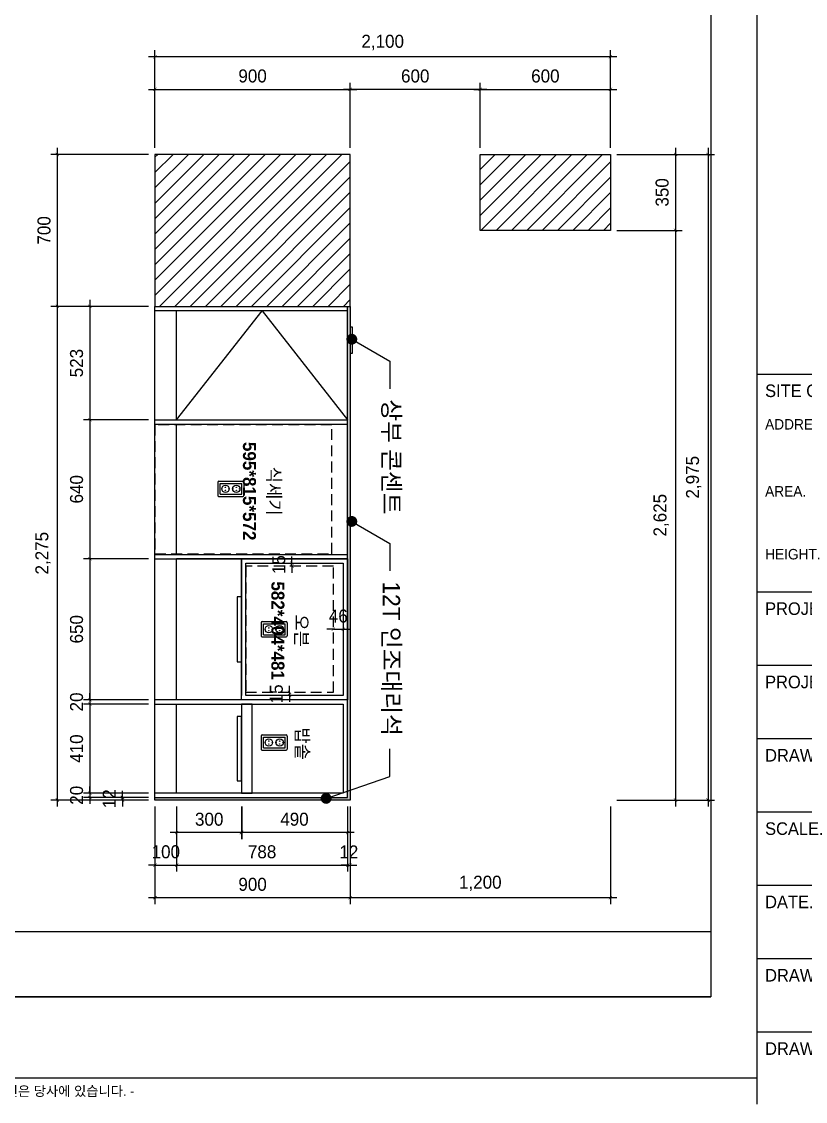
# Model space of a CAD drawing. Header units: inches. Extents: x 4138 to 127072, y -26315 to 43858.
# Drawn here: x 115317 to 118931, y 33076 to 38052 of the extents above; entities that cross this region are included whole.
import ezdxf
from ezdxf.enums import TextEntityAlignment as Align

# ---------------------------------------------------------------- set-up
doc = ezdxf.new("R2010")
doc.units = ezdxf.units.IN
doc.header["$LTSCALE"] = 50
doc.header["$MEASUREMENT"] = 0
doc.linetypes.add('DASHEDX2', pattern=[1.5, 1, -0.5])
for name, color, linetype in [('0-ELC TEXT', 7, 'Continuous'), ('0-SHEET', 7, 'Continuous'), ('03-WAL NEW', 3, 'Continuous'), ('06-FUR', 6, 'Continuous'), ('06-LIGHT', 4, 'Continuous'), ('07-DIM WAL', 5, 'Continuous'), ('F-SYM', 7, 'Continuous'), ('FORM(YOURNAME)-11', 1, 'Continuous'), ('FU', 4, 'Continuous')]:
    doc.layers.add(name, color=color, linetype=linetype)
doc.styles.add('HY 울릉도 L', font='')
doc.styles.add('YOURNAME', font='HY울릉도M.TTF')
doc.styles.add('넥슨고딕', font='')
doc.styles.add('코레일둥고', font='Korail_Round_Gothic_Medium.ttf')
doc.styles.get('HY 울릉도 L').set_extended_font_data('HY울릉도L')
doc.styles.get('넥슨고딕').set_extended_font_data('NEXON Lv1 Gothic Bold', bold=True)
doc.dimstyles.new('30', dxfattribs={"dimscale": 30, "dimtxt": 2, "dimasz": 1, "dimexe": 1, "dimexo": 1, "dimgap": 1, "dimtad": 1, "dimdec": 0, "dimrnd": 0.05, "dimdsep": 46, "dimlunit": 6, "dimtxsty": 'HY 울릉도 L', "dimblk": 'ARCHTICK', "dimcen": 2.5, "dimdle": 1, "dimclrd": 133, "dimclre": 133, "dimclrt": 30, "dimadec": 0, "dimazin": 0, "dimtfac": 1, "dimtdec": 0, "dimtix": 1, "dimtmove": 2, "dimatfit": 3, "dimldrblk": 'ARCHTICK', "dimfxl": 1, "dimlwd": -1, "dimlwe": -1, "dimarcsym": 0})

# ---------------------------------------------------------------- blocks, each defined once
blk = doc.blocks.new('FORM-PLAN')
at = {"layer": 'Defpoints', "color": 158}
for p, q in [((1346, 54915), (1346, -2085)), ((1346, -1285), (-71444, -1285))]:
    blk.add_line(p, q, dxfattribs=at)
blk.add_lwpolyline([(-69444, 53115), (-64, 53115), (-64, 1215), (-69444, 1215)], close=True, dxfattribs=at)
at = {"layer": 'FORM(YOURNAME)-11', "color": 14}
for p, q in [((1346, 20344), (10556, 20344)), ((1346, 13651), (10556, 13651)), ((1346, 11398), (10556, 11398)), ((1346, 9146), (10556, 9146)), ((1346, 6893), (10556, 6893)), ((1346, 4641), (10556, 4641)), ((1346, 2388), (10556, 2388)), ((1346, 136), (10556, 136))]:
    blk.add_line(p, q, dxfattribs=at)
at = {"layer": 'FORM(YOURNAME)-11', "color": 14, "style": 'YOURNAME'}
for s, height, p in [('SITE CONDITIONS.', 386.14, (1603, 19829)), ('PROJECT TYPE.', 386.14, (1603, 13136)), ('PROJECT TITLE.', 386.14, (1603, 10883)), ('DRAWING TITLE.', 386.14, (1603, 8631)), ('SCALE.', 386.1, (1603, 6378)), ('DATE.', 386.1, (1603, 4126)), ('DRAWN BY.', 386.1, (1603, 1873)), ('DRAWING No.', 386.14, (1603, -379))]:
    blk.add_text(s, height=height, dxfattribs=at).set_placement(p, align=Align.MIDDLE_LEFT)
at = {"layer": 'FORM(YOURNAME)-11', "color": 251, "style": 'YOURNAME'}
for s, p in [('ADDRESS.', (1603, 18799)), ('AREA.', (1603, 16740)), ('HEIGHT.', (1603, 14809))]:
    blk.add_text(s, height=321.8, dxfattribs=at).set_placement(p, align=Align.MIDDLE_LEFT)
at = {"layer": 'FORM(YOURNAME)-11', "color": 1, "style": 'YOURNAME'}
blk.add_text("- 본 도서는 어떠한 경우에도 무단으로 도용할 수 없으며 도용시 '지적재산권' 보호에 관한 법률에 의거, 법적 분쟁이 발생합니다.  또한 본 도서에 관한 모든 저작권은 당사에 있습니다. -", height=300, dxfattribs=at).set_placement((-32990, -1685), align=Align.MIDDLE_CENTER)
at = {"layer": 'FORM(YOURNAME)-11', "color": 3, "style": 'YOURNAME'}
for tag, height, p in [('1', 450, (9905, 18188)), ('2', 450, (9905, 17544)), ('3', 450, (9905, 16257)), ('4', 450, (9905, 14326)), ('5', 515, (9905, 12009)), ('6', 515, (9905, 9757)), ('7', 515, (9905, 7504)), ('8', 515, (9905, 5252)), ('9', 515, (9905, 2999)), ('10', 515, (5655, 811)), ('11', 515, (9905, 747)), ('12', 515, (5655, -1441)), ('13', 515, (9905, -1441))]:
    blk.add_attdef(tag, text='', height=height, dxfattribs=at).set_placement(p, align=Align.MIDDLE_RIGHT)
blk = doc.blocks.new('_ARCHTICK')
at = {"color": 0, "linetype": 'ByBlock', "const_width": 0.075}
blk.add_lwpolyline([(-0.25, -0.25), (0.25, 0.25)], dxfattribs=at)
blk = doc.blocks.new('*D366')
at = {"layer": '07-DIM WAL', "color": 133, "transparency": 16777216}
for p, q in [((115932.3, 37470.1), (115932.3, 37920.1)), ((118032.3, 37470.1), (118032.3, 37920.1)), ((118062.3, 37890.1), (115902.3, 37890.1))]:
    blk.add_line(p, q, dxfattribs=at)
at = {"layer": 'Defpoints', "color": 0, "transparency": 16777216}
for p in [(115932.3, 37890.1), (115932.3, 37440.1), (118032.3, 37440.1)]:
    blk.add_point(p, dxfattribs=at)
at = {"layer": '07-DIM WAL', "color": 133, "transparency": 16777216, "xscale": 30, "yscale": 30, "zscale": 30, "rotation": 180}
blk.add_blockref('_ARCHTICK', (115932.3, 37890.1), dxfattribs=at)
at = {"layer": '07-DIM WAL', "color": 133, "transparency": 16777216, "xscale": 30, "yscale": 30, "zscale": 30}
blk.add_blockref('_ARCHTICK', (118032.3, 37890.1), dxfattribs=at)
at = {"layer": '07-DIM WAL', "color": 30, "transparency": 16777216, "insert": (116982.3, 37956), "char_height": 60, "attachment_point": 5, "style": 'HY 울릉도 L'}
blk.add_mtext('2,100', dxfattribs=at)
blk = doc.blocks.new('*D367')
at = {"layer": '07-DIM WAL', "color": 133, "transparency": 16777216}
for p, q in [((115932.3, 37470.1), (115932.3, 37770.1)), ((116832.3, 37470.1), (116832.3, 37770.1)), ((115902.3, 37740.1), (116862.3, 37740.1))]:
    blk.add_line(p, q, dxfattribs=at)
at = {"layer": 'Defpoints', "color": 0, "transparency": 16777216}
for p in [(116832.3, 37740.1), (115932.3, 37440.1), (116832.3, 37440.1)]:
    blk.add_point(p, dxfattribs=at)
at = {"layer": '07-DIM WAL', "color": 133, "transparency": 16777216, "xscale": 30, "yscale": 30, "zscale": 30, "rotation": 180}
blk.add_blockref('_ARCHTICK', (115932.3, 37740.1), dxfattribs=at)
at = {"layer": '07-DIM WAL', "color": 133, "transparency": 16777216, "xscale": 30, "yscale": 30, "zscale": 30}
blk.add_blockref('_ARCHTICK', (116832.3, 37740.1), dxfattribs=at)
at = {"layer": '07-DIM WAL', "color": 30, "transparency": 16777216, "insert": (116382.3, 37801.4), "char_height": 60, "attachment_point": 5, "style": 'HY 울릉도 L'}
blk.add_mtext('900', dxfattribs=at)
blk = doc.blocks.new('*D368')
at = {"layer": '07-DIM WAL', "color": 133, "transparency": 16777216}
for p, q in [((117432.3, 37470.1), (117432.3, 37770.1)), ((118032.3, 37470.1), (118032.3, 37770.1)), ((117402.3, 37740.1), (118062.3, 37740.1))]:
    blk.add_line(p, q, dxfattribs=at)
at = {"layer": 'Defpoints', "color": 0, "transparency": 16777216}
for p in [(118032.3, 37740.1), (117432.3, 37440.1), (118032.3, 37440.1)]:
    blk.add_point(p, dxfattribs=at)
at = {"layer": '07-DIM WAL', "color": 133, "transparency": 16777216, "xscale": 30, "yscale": 30, "zscale": 30, "rotation": 180}
blk.add_blockref('_ARCHTICK', (117432.3, 37740.1), dxfattribs=at)
at = {"layer": '07-DIM WAL', "color": 133, "transparency": 16777216, "xscale": 30, "yscale": 30, "zscale": 30}
blk.add_blockref('_ARCHTICK', (118032.3, 37740.1), dxfattribs=at)
at = {"layer": '07-DIM WAL', "color": 30, "transparency": 16777216, "insert": (117732.3, 37801.3), "char_height": 60, "attachment_point": 5, "style": 'HY 울릉도 L'}
blk.add_mtext('600', dxfattribs=at)
blk = doc.blocks.new('*D369')
at = {"layer": '07-DIM WAL', "color": 133, "transparency": 16777216}
for p, q in [((116832.3, 37470.1), (116832.3, 37770.1)), ((117432.3, 37470.1), (117432.3, 37770.1)), ((117462.3, 37740.1), (116802.3, 37740.1))]:
    blk.add_line(p, q, dxfattribs=at)
at = {"layer": 'Defpoints', "color": 0, "transparency": 16777216}
for p in [(116832.3, 37740.1), (116832.3, 37440.1), (117432.3, 37440.1)]:
    blk.add_point(p, dxfattribs=at)
at = {"layer": '07-DIM WAL', "color": 133, "transparency": 16777216, "xscale": 30, "yscale": 30, "zscale": 30, "rotation": 180}
blk.add_blockref('_ARCHTICK', (116832.3, 37740.1), dxfattribs=at)
at = {"layer": '07-DIM WAL', "color": 133, "transparency": 16777216, "xscale": 30, "yscale": 30, "zscale": 30}
blk.add_blockref('_ARCHTICK', (117432.3, 37740.1), dxfattribs=at)
at = {"layer": '07-DIM WAL', "color": 30, "transparency": 16777216, "insert": (117132.3, 37801.3), "char_height": 60, "attachment_point": 5, "style": 'HY 울릉도 L'}
blk.add_mtext('600', dxfattribs=at)
blk = doc.blocks.new('*D370')
at = {"layer": '07-DIM WAL', "color": 133, "transparency": 16777216}
for p, q in [((118332.3, 37470.1), (118332.3, 37060.1)), ((118062.3, 37440.1), (118362.3, 37440.1)), ((118062.3, 37090.1), (118362.3, 37090.1))]:
    blk.add_line(p, q, dxfattribs=at)
at = {"layer": 'Defpoints', "color": 0, "transparency": 16777216}
for p in [(118032.3, 37440.1), (118032.3, 37090.1), (118332.3, 37090.1)]:
    blk.add_point(p, dxfattribs=at)
at = {"layer": '07-DIM WAL', "color": 133, "transparency": 16777216, "xscale": 30, "yscale": 30, "zscale": 30}
for p, rotation in [((118332.3, 37440.1), 90), ((118332.3, 37090.1), 270)]:
    blk.add_blockref('_ARCHTICK', p, dxfattribs=dict(at, rotation=rotation))
at = {"layer": '07-DIM WAL', "color": 30, "transparency": 16777216, "insert": (118270.9, 37265.1), "char_height": 60, "attachment_point": 5, "rotation": 90, "style": 'HY 울릉도 L'}
blk.add_mtext('350', dxfattribs=at)
blk = doc.blocks.new('*D371')
at = {"layer": '07-DIM WAL', "color": 133, "transparency": 16777216}
for p, q in [((118482.3, 37470.1), (118482.3, 34435.1)), ((118062.3, 37440.1), (118512.3, 37440.1)), ((118062.3, 34465.1), (118512.3, 34465.1))]:
    blk.add_line(p, q, dxfattribs=at)
at = {"layer": 'Defpoints', "color": 0, "transparency": 16777216}
for p in [(118032.3, 37440.1), (118032.3, 34465.1), (118482.3, 34465.1)]:
    blk.add_point(p, dxfattribs=at)
at = {"layer": '07-DIM WAL', "color": 133, "transparency": 16777216, "xscale": 30, "yscale": 30, "zscale": 30}
for p, rotation in [((118482.3, 37440.1), 90), ((118482.3, 34465.1), 270)]:
    blk.add_blockref('_ARCHTICK', p, dxfattribs=dict(at, rotation=rotation))
at = {"layer": '07-DIM WAL', "color": 30, "transparency": 16777216, "insert": (118416.3, 35952.6), "char_height": 60, "attachment_point": 5, "rotation": 90, "style": 'HY 울릉도 L'}
blk.add_mtext('2,975', dxfattribs=at)
blk = doc.blocks.new('*D372')
at = {"layer": '07-DIM WAL', "color": 133, "transparency": 16777216}
for p, q in [((118332.3, 37120.1), (118332.3, 34435.1)), ((118062.3, 37090.1), (118362.3, 37090.1)), ((118062.3, 34465.1), (118362.3, 34465.1))]:
    blk.add_line(p, q, dxfattribs=at)
at = {"layer": 'Defpoints', "color": 0, "transparency": 16777216}
for p in [(118032.3, 37090.1), (118032.3, 34465.1), (118332.3, 34465.1)]:
    blk.add_point(p, dxfattribs=at)
at = {"layer": '07-DIM WAL', "color": 133, "transparency": 16777216, "xscale": 30, "yscale": 30, "zscale": 30}
for p, rotation in [((118332.3, 37090.1), 90), ((118332.3, 34465.1), 270)]:
    blk.add_blockref('_ARCHTICK', p, dxfattribs=dict(at, rotation=rotation))
at = {"layer": '07-DIM WAL', "color": 30, "transparency": 16777216, "insert": (118266.3, 35777.6), "char_height": 60, "attachment_point": 5, "rotation": 90, "style": 'HY 울릉도 L'}
blk.add_mtext('2,625', dxfattribs=at)
blk = doc.blocks.new('*D373')
at = {"layer": '07-DIM WAL', "color": 133, "transparency": 16777216}
for p, q in [((116832.3, 34435.1), (116832.3, 33985.1)), ((118032.3, 34435.1), (118032.3, 33985.1)), ((118062.3, 34015.1), (116802.3, 34015.1))]:
    blk.add_line(p, q, dxfattribs=at)
at = {"layer": 'Defpoints', "color": 0, "transparency": 16777216}
for p in [(116832.3, 34465.1), (118032.3, 34465.1), (116832.3, 34015.1)]:
    blk.add_point(p, dxfattribs=at)
at = {"layer": '07-DIM WAL', "color": 133, "transparency": 16777216, "xscale": 30, "yscale": 30, "zscale": 30, "rotation": 180}
blk.add_blockref('_ARCHTICK', (116832.3, 34015.1), dxfattribs=at)
at = {"layer": '07-DIM WAL', "color": 133, "transparency": 16777216, "xscale": 30, "yscale": 30, "zscale": 30}
blk.add_blockref('_ARCHTICK', (118032.3, 34015.1), dxfattribs=at)
at = {"layer": '07-DIM WAL', "color": 30, "transparency": 16777216, "insert": (117432.3, 34081), "char_height": 60, "attachment_point": 5, "style": 'HY 울릉도 L'}
blk.add_mtext('1,200', dxfattribs=at)
blk = doc.blocks.new('*D374')
at = {"layer": '07-DIM WAL', "color": 133, "transparency": 16777216}
for p, q in [((115932.3, 34435.1), (115932.3, 33985.1)), ((116832.3, 34435.1), (116832.3, 33985.1)), ((116862.3, 34015.1), (115902.3, 34015.1))]:
    blk.add_line(p, q, dxfattribs=at)
at = {"layer": 'Defpoints', "color": 0, "transparency": 16777216}
for p in [(115932.3, 34465.1), (116832.3, 34465.1), (115932.3, 34015.1)]:
    blk.add_point(p, dxfattribs=at)
at = {"layer": '07-DIM WAL', "color": 133, "transparency": 16777216, "xscale": 30, "yscale": 30, "zscale": 30, "rotation": 180}
blk.add_blockref('_ARCHTICK', (115932.3, 34015.1), dxfattribs=at)
at = {"layer": '07-DIM WAL', "color": 133, "transparency": 16777216, "xscale": 30, "yscale": 30, "zscale": 30}
blk.add_blockref('_ARCHTICK', (116832.3, 34015.1), dxfattribs=at)
at = {"layer": '07-DIM WAL', "color": 30, "transparency": 16777216, "insert": (116382.3, 34076.4), "char_height": 60, "attachment_point": 5, "style": 'HY 울릉도 L'}
blk.add_mtext('900', dxfattribs=at)
blk = doc.blocks.new('*D375')
at = {"layer": '07-DIM WAL', "color": 133, "transparency": 16777216}
for p, q in [((115932.3, 34435.1), (115932.3, 34135.1)), ((116032.3, 34435.1), (116032.3, 34135.1)), ((115932.3, 34165.1), (115902.3, 34165.1)), ((115932.3, 34165.1), (116032.3, 34165.1)), ((116032.3, 34165.1), (116062.3, 34165.1))]:
    blk.add_line(p, q, dxfattribs=at)
at = {"layer": 'Defpoints', "color": 0, "transparency": 16777216}
for p in [(115932.3, 34465.1), (116032.3, 34465.1), (116032.3, 34165.1)]:
    blk.add_point(p, dxfattribs=at)
at = {"layer": '07-DIM WAL', "color": 133, "transparency": 16777216, "xscale": 30, "yscale": 30, "zscale": 30}
blk.add_blockref('_ARCHTICK', (115932.3, 34165.1), dxfattribs=at)
at = {"layer": '07-DIM WAL', "color": 133, "transparency": 16777216, "xscale": 30, "yscale": 30, "zscale": 30, "rotation": 180}
blk.add_blockref('_ARCHTICK', (116032.3, 34165.1), dxfattribs=at)
at = {"layer": '07-DIM WAL', "color": 30, "transparency": 16777216, "insert": (115982.3, 34226.3), "char_height": 60, "attachment_point": 5, "style": 'HY 울릉도 L'}
blk.add_mtext('100', dxfattribs=at)
blk = doc.blocks.new('*D376')
at = {"layer": '07-DIM WAL', "color": 133, "transparency": 16777216}
for p, q in [((116032.3, 34435.1), (116032.3, 34135.1)), ((116820.3, 34435.1), (116820.3, 34135.1)), ((116002.3, 34165.1), (116850.3, 34165.1))]:
    blk.add_line(p, q, dxfattribs=at)
at = {"layer": 'Defpoints', "color": 0, "transparency": 16777216}
for p in [(116032.3, 34465.1), (116820.3, 34465.1), (116820.3, 34165.1)]:
    blk.add_point(p, dxfattribs=at)
at = {"layer": '07-DIM WAL', "color": 133, "transparency": 16777216, "xscale": 30, "yscale": 30, "zscale": 30, "rotation": 180}
blk.add_blockref('_ARCHTICK', (116032.3, 34165.1), dxfattribs=at)
at = {"layer": '07-DIM WAL', "color": 133, "transparency": 16777216, "xscale": 30, "yscale": 30, "zscale": 30}
blk.add_blockref('_ARCHTICK', (116820.3, 34165.1), dxfattribs=at)
at = {"layer": '07-DIM WAL', "color": 30, "transparency": 16777216, "insert": (116426.3, 34226.4), "char_height": 60, "attachment_point": 5, "style": 'HY 울릉도 L'}
blk.add_mtext('788', dxfattribs=at)
blk = doc.blocks.new('*D377')
at = {"layer": '07-DIM WAL', "color": 133, "transparency": 16777216}
for p, q in [((116820.3, 34435.1), (116820.3, 34135.1)), ((116832.3, 34435.1), (116832.3, 34135.1)), ((116820.3, 34165.1), (116790.3, 34165.1)), ((116820.3, 34165.1), (116832.3, 34165.1)), ((116832.3, 34165.1), (116862.3, 34165.1))]:
    blk.add_line(p, q, dxfattribs=at)
at = {"layer": 'Defpoints', "color": 0, "transparency": 16777216}
for p in [(116820.3, 34465.1), (116832.3, 34465.1), (116832.3, 34165.1)]:
    blk.add_point(p, dxfattribs=at)
at = {"layer": '07-DIM WAL', "color": 133, "transparency": 16777216, "xscale": 30, "yscale": 30, "zscale": 30}
blk.add_blockref('_ARCHTICK', (116820.3, 34165.1), dxfattribs=at)
at = {"layer": '07-DIM WAL', "color": 133, "transparency": 16777216, "xscale": 30, "yscale": 30, "zscale": 30, "rotation": 180}
blk.add_blockref('_ARCHTICK', (116832.3, 34165.1), dxfattribs=at)
at = {"layer": '07-DIM WAL', "color": 30, "transparency": 16777216, "insert": (116826.3, 34225.8), "char_height": 60, "attachment_point": 5, "style": 'HY 울릉도 L'}
blk.add_mtext('12', dxfattribs=at)
blk = doc.blocks.new('*D378')
at = {"layer": '07-DIM WAL', "color": 133, "transparency": 16777216}
for p, q in [((116330.8, 34435.1), (116330.8, 34285.1)), ((116820.3, 34435.1), (116820.3, 34285.1)), ((116850.3, 34315.1), (116300.8, 34315.1))]:
    blk.add_line(p, q, dxfattribs=at)
at = {"layer": 'Defpoints', "color": 0, "transparency": 16777216}
for p in [(116330.8, 34465.1), (116820.3, 34465.1), (116330.8, 34315.1)]:
    blk.add_point(p, dxfattribs=at)
at = {"layer": '07-DIM WAL', "color": 133, "transparency": 16777216, "xscale": 30, "yscale": 30, "zscale": 30, "rotation": 180}
blk.add_blockref('_ARCHTICK', (116330.8, 34315.1), dxfattribs=at)
at = {"layer": '07-DIM WAL', "color": 133, "transparency": 16777216, "xscale": 30, "yscale": 30, "zscale": 30}
blk.add_blockref('_ARCHTICK', (116820.3, 34315.1), dxfattribs=at)
at = {"layer": '07-DIM WAL', "color": 30, "transparency": 16777216, "insert": (116575.5, 34376.4), "char_height": 60, "attachment_point": 5, "style": 'HY 울릉도 L'}
blk.add_mtext('490', dxfattribs=at)
blk = doc.blocks.new('*D379')
at = {"layer": '07-DIM WAL', "color": 133, "transparency": 16777216}
for p, q in [((116032.3, 34435.1), (116032.3, 34285.1)), ((116332.3, 34435.1), (116332.3, 34285.1)), ((116362.3, 34315.1), (116002.3, 34315.1))]:
    blk.add_line(p, q, dxfattribs=at)
at = {"layer": 'Defpoints', "color": 0, "transparency": 16777216}
for p in [(116032.3, 34465.1), (116332.3, 34465.1), (116032.3, 34315.1)]:
    blk.add_point(p, dxfattribs=at)
at = {"layer": '07-DIM WAL', "color": 133, "transparency": 16777216, "xscale": 30, "yscale": 30, "zscale": 30, "rotation": 180}
blk.add_blockref('_ARCHTICK', (116032.3, 34315.1), dxfattribs=at)
at = {"layer": '07-DIM WAL', "color": 133, "transparency": 16777216, "xscale": 30, "yscale": 30, "zscale": 30}
blk.add_blockref('_ARCHTICK', (116332.3, 34315.1), dxfattribs=at)
at = {"layer": '07-DIM WAL', "color": 30, "transparency": 16777216, "insert": (116182.3, 34376.4), "char_height": 60, "attachment_point": 5, "style": 'HY 울릉도 L'}
blk.add_mtext('300', dxfattribs=at)
blk = doc.blocks.new('*D380')
at = {"layer": '07-DIM WAL', "color": 133, "transparency": 16777216}
for p, q in [((115902.3, 36740.1), (115452.3, 36740.1)), ((115482.3, 34435.1), (115482.3, 36770.1)), ((115902.3, 34465.1), (115452.3, 34465.1))]:
    blk.add_line(p, q, dxfattribs=at)
at = {"layer": 'Defpoints', "color": 0, "transparency": 16777216}
for p in [(115482.3, 36740.1), (115932.3, 36740.1), (115932.3, 34465.1)]:
    blk.add_point(p, dxfattribs=at)
at = {"layer": '07-DIM WAL', "color": 133, "transparency": 16777216, "xscale": 30, "yscale": 30, "zscale": 30}
for p, rotation in [((115482.3, 36740.1), 90), ((115482.3, 34465.1), 270)]:
    blk.add_blockref('_ARCHTICK', p, dxfattribs=dict(at, rotation=rotation))
at = {"layer": '07-DIM WAL', "color": 30, "transparency": 16777216, "insert": (115416.3, 35602.6), "char_height": 60, "attachment_point": 5, "rotation": 90, "style": 'HY 울릉도 L'}
blk.add_mtext('2,275', dxfattribs=at)
blk = doc.blocks.new('*D381')
at = {"layer": '07-DIM WAL', "color": 133, "transparency": 16777216}
for p, q in [((115482.3, 36710.1), (115482.3, 37470.1)), ((115902.3, 37440.1), (115452.3, 37440.1)), ((115902.3, 36740.1), (115452.3, 36740.1))]:
    blk.add_line(p, q, dxfattribs=at)
at = {"layer": 'Defpoints', "color": 0, "transparency": 16777216}
for p in [(115482.3, 37440.1), (115932.3, 37440.1), (115932.3, 36740.1)]:
    blk.add_point(p, dxfattribs=at)
at = {"layer": '07-DIM WAL', "color": 133, "transparency": 16777216, "xscale": 30, "yscale": 30, "zscale": 30}
for p, rotation in [((115482.3, 37440.1), 90), ((115482.3, 36740.1), 270)]:
    blk.add_blockref('_ARCHTICK', p, dxfattribs=dict(at, rotation=rotation))
at = {"layer": '07-DIM WAL', "color": 30, "transparency": 16777216, "insert": (115421, 37090.1), "char_height": 60, "attachment_point": 5, "rotation": 90, "style": 'HY 울릉도 L'}
blk.add_mtext('700', dxfattribs=at)
blk = doc.blocks.new('*D382')
at = {"layer": '07-DIM WAL', "color": 133, "transparency": 16777216}
for p, q in [((115782.3, 34477.1), (115782.3, 34507.1)), ((115902.3, 34477.1), (115752.3, 34477.1)), ((115902.3, 34465.1), (115752.3, 34465.1)), ((115782.3, 34465.1), (115782.3, 34477.1)), ((115782.3, 34465.1), (115782.3, 34435.1))]:
    blk.add_line(p, q, dxfattribs=at)
at = {"layer": 'Defpoints', "color": 0, "transparency": 16777216}
for p in [(115782.3, 34477.1), (115932.3, 34477.1), (115932.3, 34465.1)]:
    blk.add_point(p, dxfattribs=at)
at = {"layer": '07-DIM WAL', "color": 133, "transparency": 16777216, "xscale": 30, "yscale": 30, "zscale": 30}
for p, rotation in [((115782.3, 34477.1), 270), ((115782.3, 34465.1), 90)]:
    blk.add_blockref('_ARCHTICK', p, dxfattribs=dict(at, rotation=rotation))
at = {"layer": '07-DIM WAL', "color": 30, "transparency": 16777216, "insert": (115721.6, 34471.1), "char_height": 60, "attachment_point": 5, "rotation": 90, "style": 'HY 울릉도 L'}
blk.add_mtext('12', dxfattribs=at)
blk = doc.blocks.new('A$C0A3709C6')
at = {"layer": 'FU'}
for p, q in [((0, 5), (0, 115)), ((5, 120), (65, 120)), ((10, 10), (10, 110)), ((60, 110), (10, 110)), ((34.1, 100), (34.1, 102)), ((36.1, 100), (34.1, 100)), ((36.1, 100), (36.1, 102)), ((60, 10), (60, 110)), ((60, 10), (60, 110)), ((70, 5), (70, 115)), ((34.1, 70), (34.1, 68)), ((36.1, 70), (34.1, 70)), ((34.1, 50), (34.1, 52)), ((36.1, 50), (34.1, 50)), ((36.1, 70), (36.1, 68)), ((36.1, 50), (36.1, 52)), ((60, 10), (10, 10)), ((34.1, 20), (34.1, 18)), ((36.1, 20), (34.1, 20)), ((36.1, 20), (36.1, 18)), ((5, 0), (65, 0))]:
    blk.add_line(p, q, dxfattribs=at)
for centre, radius in [((35, 85), 17), ((35, 35), 17), ((28.5, 85), 1.03), ((41.5, 85), 1.03), ((28.5, 35), 1.03), ((41.5, 35), 1.03)]:
    blk.add_circle(centre, radius, dxfattribs=at)
for centre, start, end in [((5, 115), 90, 180), ((65, 115), 0, 90), ((5, 5), 180, 270), ((65, 5), 270, 0)]:
    blk.add_arc(centre, 5, start, end, dxfattribs=at)
blk = doc.blocks.new('*D512')
at = {"layer": '07-DIM WAL', "color": 133, "transparency": 16777216}
for p, q in [((116552.8, 34961.6), (116552.8, 34991.6)), ((116552.8, 34961.6), (116552.8, 34947.1)), ((116552.8, 34947.1), (116552.8, 34917.1)), ((116582.8, 34961.6), (116582.8, 34961.6)), ((116582.8, 34947.1), (116582.8, 34947.1))]:
    blk.add_line(p, q, dxfattribs=at)
at = {"layer": 'Defpoints', "color": 0, "transparency": 16777216}
for p in [(116552.8, 34961.6), (116552.8, 34947.1), (116552.8, 34947.1)]:
    blk.add_point(p, dxfattribs=at)
at = {"layer": '07-DIM WAL', "color": 133, "transparency": 16777216, "xscale": 30, "yscale": 30, "zscale": 30}
for p, rotation in [((116552.8, 34961.6), 270), ((116552.8, 34947.1), 90)]:
    blk.add_blockref('_ARCHTICK', p, dxfattribs=dict(at, rotation=rotation))
at = {"layer": '07-DIM WAL', "color": 30, "transparency": 16777216, "insert": (116492.1, 34954.3), "char_height": 60, "attachment_point": 5, "rotation": 90, "style": 'HY 울릉도 L'}
blk.add_mtext('15', dxfattribs=at)
blk = doc.blocks.new('*D513')
at = {"layer": '07-DIM WAL', "color": 133, "transparency": 16777216}
for p, q in [((116754.8, 35252.1), (116724.8, 35252.1)), ((116754.8, 35252.1), (116800.3, 35252.1)), ((116800.3, 35252.1), (116830.3, 35252.1))]:
    blk.add_line(p, q, dxfattribs=at)
at = {"layer": 'Defpoints', "color": 0, "transparency": 16777216}
for p in [(116754.8, 35252.1), (116800.3, 35252.1), (116800.3, 35252.1)]:
    blk.add_point(p, dxfattribs=at)
at = {"layer": '07-DIM WAL', "color": 133, "transparency": 16777216, "xscale": 30, "yscale": 30, "zscale": 30}
blk.add_blockref('_ARCHTICK', (116754.8, 35252.1), dxfattribs=at)
at = {"layer": '07-DIM WAL', "color": 133, "transparency": 16777216, "xscale": 30, "yscale": 30, "zscale": 30, "rotation": 180}
blk.add_blockref('_ARCHTICK', (116800.3, 35252.1), dxfattribs=at)
at = {"layer": '07-DIM WAL', "color": 30, "transparency": 16777216, "insert": (116777.5, 35312.7), "char_height": 60, "attachment_point": 5, "style": 'HY 울릉도 L'}
blk.add_mtext('46', dxfattribs=at)
blk = doc.blocks.new('*D514')
at = {"layer": '07-DIM WAL', "color": 133, "transparency": 16777216}
for p, q in [((116564, 35557.1), (116564, 35587.1)), ((116564, 35542.6), (116564, 35557.1)), ((116564, 35542.6), (116564, 35512.6)), ((116594, 35557.1), (116594, 35557.1)), ((116594, 35542.6), (116594, 35542.6))]:
    blk.add_line(p, q, dxfattribs=at)
at = {"layer": 'Defpoints', "color": 0, "transparency": 16777216}
for p in [(116564, 35557.1), (116564, 35557.1), (116564, 35542.6)]:
    blk.add_point(p, dxfattribs=at)
at = {"layer": '07-DIM WAL', "color": 133, "transparency": 16777216, "xscale": 30, "yscale": 30, "zscale": 30}
for p, rotation in [((116564, 35557.1), 270), ((116564, 35542.6), 90)]:
    blk.add_blockref('_ARCHTICK', p, dxfattribs=dict(at, rotation=rotation))
at = {"layer": '07-DIM WAL', "color": 30, "transparency": 16777216, "insert": (116503.4, 35549.8), "char_height": 60, "attachment_point": 5, "rotation": 90, "style": 'HY 울릉도 L'}
blk.add_mtext('15', dxfattribs=at)
blk = doc.blocks.new('*D557')
at = {"layer": '07-DIM WAL', "color": 133, "transparency": 16777216}
for p, q in [((115902.3, 36740.1), (115602.3, 36740.1)), ((115632.3, 36770.1), (115632.3, 36187.1)), ((115902.3, 36217.1), (115602.3, 36217.1))]:
    blk.add_line(p, q, dxfattribs=at)
at = {"layer": 'Defpoints', "color": 0, "transparency": 16777216}
for p in [(115932.3, 36740.1), (115632.3, 36217.1), (115932.3, 36217.1)]:
    blk.add_point(p, dxfattribs=at)
at = {"layer": '07-DIM WAL', "color": 133, "transparency": 16777216, "xscale": 30, "yscale": 30, "zscale": 30}
for p, rotation in [((115632.3, 36740.1), 90), ((115632.3, 36217.1), 270)]:
    blk.add_blockref('_ARCHTICK', p, dxfattribs=dict(at, rotation=rotation))
at = {"layer": '07-DIM WAL', "color": 30, "transparency": 16777216, "insert": (115570.9, 36478.6), "char_height": 60, "attachment_point": 5, "rotation": 90, "style": 'HY 울릉도 L'}
blk.add_mtext('523', dxfattribs=at)
blk = doc.blocks.new('*D558')
at = {"layer": '07-DIM WAL', "color": 133, "transparency": 16777216}
for p, q in [((115632.3, 36247.1), (115632.3, 35547.1)), ((115902.3, 36217.1), (115602.3, 36217.1)), ((115902.3, 35577.1), (115602.3, 35577.1))]:
    blk.add_line(p, q, dxfattribs=at)
at = {"layer": 'Defpoints', "color": 0, "transparency": 16777216}
for p in [(115932.3, 36217.1), (115632.3, 35577.1), (115932.3, 35577.1)]:
    blk.add_point(p, dxfattribs=at)
at = {"layer": '07-DIM WAL', "color": 133, "transparency": 16777216, "xscale": 30, "yscale": 30, "zscale": 30}
for p, rotation in [((115632.3, 36217.1), 90), ((115632.3, 35577.1), 270)]:
    blk.add_blockref('_ARCHTICK', p, dxfattribs=dict(at, rotation=rotation))
at = {"layer": '07-DIM WAL', "color": 30, "transparency": 16777216, "insert": (115571, 35897.1), "char_height": 60, "attachment_point": 5, "rotation": 90, "style": 'HY 울릉도 L'}
blk.add_mtext('640', dxfattribs=at)
blk = doc.blocks.new('*D559')
at = {"layer": '07-DIM WAL', "color": 133, "transparency": 16777216}
for p, q in [((115632.3, 35607.1), (115632.3, 34897.1)), ((115902.3, 35577.1), (115602.3, 35577.1)), ((115902.3, 34927.1), (115602.3, 34927.1))]:
    blk.add_line(p, q, dxfattribs=at)
at = {"layer": 'Defpoints', "color": 0, "transparency": 16777216}
for p in [(115932.3, 35577.1), (115632.3, 34927.1), (115932.3, 34927.1)]:
    blk.add_point(p, dxfattribs=at)
at = {"layer": '07-DIM WAL', "color": 133, "transparency": 16777216, "xscale": 30, "yscale": 30, "zscale": 30}
for p, rotation in [((115632.3, 35577.1), 90), ((115632.3, 34927.1), 270)]:
    blk.add_blockref('_ARCHTICK', p, dxfattribs=dict(at, rotation=rotation))
at = {"layer": '07-DIM WAL', "color": 30, "transparency": 16777216, "insert": (115571, 35252.1), "char_height": 60, "attachment_point": 5, "rotation": 90, "style": 'HY 울릉도 L'}
blk.add_mtext('650', dxfattribs=at)
blk = doc.blocks.new('*D560')
at = {"layer": '07-DIM WAL', "color": 133, "transparency": 16777216}
for p, q in [((115632.3, 34927.1), (115632.3, 34957.1)), ((115902.3, 34927.1), (115602.3, 34927.1)), ((115902.3, 34907.1), (115602.3, 34907.1)), ((115632.3, 34927.1), (115632.3, 34907.1)), ((115632.3, 34907.1), (115632.3, 34877.1))]:
    blk.add_line(p, q, dxfattribs=at)
at = {"layer": 'Defpoints', "color": 0, "transparency": 16777216}
for p in [(115632.3, 34907.1), (115932.3, 34927.1), (115932.3, 34907.1)]:
    blk.add_point(p, dxfattribs=at)
at = {"layer": '07-DIM WAL', "color": 133, "transparency": 16777216, "xscale": 30, "yscale": 30, "zscale": 30}
for p, rotation in [((115632.3, 34927.1), 270), ((115632.3, 34907.1), 90)]:
    blk.add_blockref('_ARCHTICK', p, dxfattribs=dict(at, rotation=rotation))
at = {"layer": '07-DIM WAL', "color": 30, "transparency": 16777216, "insert": (115571, 34917.1), "char_height": 60, "attachment_point": 5, "rotation": 90, "style": 'HY 울릉도 L'}
blk.add_mtext('20', dxfattribs=at)
blk = doc.blocks.new('*D561')
at = {"layer": '07-DIM WAL', "color": 133, "transparency": 16777216}
for p, q in [((115632.3, 34937.1), (115632.3, 34467.1)), ((115902.3, 34907.1), (115602.3, 34907.1)), ((115902.3, 34497.1), (115602.3, 34497.1))]:
    blk.add_line(p, q, dxfattribs=at)
at = {"layer": 'Defpoints', "color": 0, "transparency": 16777216}
for p in [(115932.3, 34907.1), (115632.3, 34497.1), (115932.3, 34497.1)]:
    blk.add_point(p, dxfattribs=at)
at = {"layer": '07-DIM WAL', "color": 133, "transparency": 16777216, "xscale": 30, "yscale": 30, "zscale": 30}
for p, rotation in [((115632.3, 34907.1), 90), ((115632.3, 34497.1), 270)]:
    blk.add_blockref('_ARCHTICK', p, dxfattribs=dict(at, rotation=rotation))
at = {"layer": '07-DIM WAL', "color": 30, "transparency": 16777216, "insert": (115571, 34702.1), "char_height": 60, "attachment_point": 5, "rotation": 90, "style": 'HY 울릉도 L'}
blk.add_mtext('410', dxfattribs=at)
blk = doc.blocks.new('*D562')
at = {"layer": '07-DIM WAL', "color": 133, "transparency": 16777216}
for p, q in [((115902.3, 34497.1), (115602.3, 34497.1)), ((115632.3, 34497.1), (115632.3, 34527.1)), ((115632.3, 34497.1), (115632.3, 34477.1)), ((115902.3, 34477.1), (115602.3, 34477.1)), ((115632.3, 34477.1), (115632.3, 34447.1))]:
    blk.add_line(p, q, dxfattribs=at)
at = {"layer": 'Defpoints', "color": 0, "transparency": 16777216}
for p in [(115932.3, 34497.1), (115632.3, 34477.1), (115932.3, 34477.1)]:
    blk.add_point(p, dxfattribs=at)
at = {"layer": '07-DIM WAL', "color": 133, "transparency": 16777216, "xscale": 30, "yscale": 30, "zscale": 30}
for p, rotation in [((115632.3, 34497.1), 270), ((115632.3, 34477.1), 90)]:
    blk.add_blockref('_ARCHTICK', p, dxfattribs=dict(at, rotation=rotation))
at = {"layer": '07-DIM WAL', "color": 30, "transparency": 16777216, "insert": (115571, 34487.1), "char_height": 60, "attachment_point": 5, "rotation": 90, "style": 'HY 울릉도 L'}
blk.add_mtext('20', dxfattribs=at)

msp = doc.modelspace()

# ---------------------------------------------------------------- hatches: boundary and pattern name
at = {"layer": '03-WAL NEW'}
h = msp.add_hatch(dxfattribs=at)
h.set_pattern_fill('_USER', color=8, scale=50, angle=45, pattern_type=0)
h.set_pattern_definition([(45, (24562.145, 19949.39), (-35.35534, 35.35534), [])])
h.paths.add_polyline_path([(118032.3, 37440.1), (117432.3, 37440.1), (117432.3, 37090.1), (118032.3, 37090.1)])
h.paths.add_polyline_path([(116832.3, 37440.1), (115932.3, 37440.1), (115932.3, 36740.1), (116832.3, 36740.1)])
h = msp.add_hatch(dxfattribs=at)
h.set_pattern_fill('AR-SAND', color=8, scale=20, double=1)
h.set_pattern_definition([(37.5, (0, 0), (-1.259867, 38.536475), [0, -30.4, 0, -34, 0, -32.5]), (7.5, (0, 0), (35.395534, 56.442921), [0, -16.4, 0, -27.4, 0, -10.5]), (327.5, (-24.6, 0), (62.282837, 0.113181), [0, -10, 0, -36, 0, -47]), (317.5, (-24.6, 0), (60.122532, 17.553511), [0, -5, 0, -23.6, 0, -27])])
h.paths.add_polyline_path([(115932.3, 34465.1), (115932.3, 34477.1), (116820.3, 34477.1), (116820.3, 36740.1), (116832.3, 36740.1), (116832.3, 34465.1)])

# ---------------------------------------------------------------- linework, layer by layer
at = {"layer": '0-ELC TEXT', "const_width": 25}
for points in [[(116839.9, 36576.1, 1), (116839.9, 36601.1, 1)], [(116839.9, 35736.4, 1), (116839.9, 35761.4, 1)], [(116721.6, 34485.1, -1), (116721.6, 34460.1, -1)]]:
    msp.add_lwpolyline(points, format="xyb", close=True, dxfattribs=at)
at = {"layer": '0-ELC TEXT'}
for points in [[(116839.9, 36588.6), (117014.5, 36487.7), (117014.5, 36360.4)], [(116839.9, 35748.9), (117014.5, 35648), (117014.5, 35520.7)], [(116721.6, 34472.6), (117014.5, 34573.6), (117014.5, 34700.8)]]:
    msp.add_lwpolyline(points, dxfattribs=at)
at = {"layer": '0-SHEET'}
for p, q in [((108088.4, 33859), (118495.4, 33859)), ((108088.4, 33559), (118495.4, 33559))]:
    msp.add_line(p, q, dxfattribs=at)
at = {"layer": '06-FUR'}
for p, q in [((115932.3, 34477.1), (115932.3, 36740.1)), ((116820.3, 36720.1), (115932.3, 36720.1)), ((116032.3, 36217.1), (116032.3, 36720.1)), ((115932.3, 36217.1), (116820.3, 36217.1)), ((115932.3, 36197.1), (116820.3, 36197.1)), ((116032.3, 35597.1), (116032.3, 36197.1)), ((115932.3, 35597.1), (116820.3, 35597.1)), ((115932.3, 35577.1), (116820.3, 35577.1)), ((116820.3, 35577.1), (116032.3, 35577.1)), ((116032.3, 34927.1), (116032.3, 35577.1)), ((116330.8, 35577.1), (116330.8, 34947.1)), ((116820.3, 34927.1), (115932.3, 34927.1)), ((115932.3, 34907.1), (116800.3, 34907.1)), ((116032.3, 34497.1), (116032.3, 34907.1)), ((116800.3, 34907.1), (116800.3, 34497.1)), ((116800.3, 34497.1), (115932.3, 34497.1))]:
    msp.add_line(p, q, dxfattribs=at)
for points in [[(116832.3, 37440.1), (115932.3, 37440.1), (115932.3, 36740.1), (116832.3, 36740.1)], [(117432.3, 37440.1), (118032.3, 37440.1), (118032.3, 37090.1), (117432.3, 37090.1)], [(116330.8, 35577.1), (116820.3, 35577.1), (116820.3, 34927.1), (116330.8, 34927.1)], [(116350.8, 35557.1), (116800.3, 35557.1), (116800.3, 34947.1), (116350.8, 34947.1)], [(116330.8, 34497.1), (116380.8, 34497.1), (116380.8, 34907.1), (116330.8, 34907.1)]]:
    msp.add_lwpolyline(points, close=True, dxfattribs=at)
msp.add_lwpolyline([(116832.3, 36740.1), (116832.3, 34465.1), (115932.3, 34465.1), (115932.3, 34477.1), (116820.3, 34477.1), (116820.3, 36740.1), (116832.3, 36740.1)], dxfattribs=at)
at = {"layer": '06-FUR', "color": 7, "linetype": 'DASHEDX2'}
msp.add_lwpolyline([(115932.3, 35599.6), (116747.3, 35599.6), (116747.3, 36194.6), (115932.3, 36194.6)], close=True, dxfattribs=at)
at = {"layer": '06-FUR', "color": 8, "linetype": 'DASHEDX2'}
msp.add_lwpolyline([(116350.8, 35542.6), (116350.8, 34961.6), (116754.8, 34961.6), (116754.8, 35542.6)], close=True, dxfattribs=at)
at = {"layer": '06-LIGHT', "color": 1}
msp.add_lwpolyline([(116032.3, 36217.1), (116426.3, 36720.1), (116820.3, 36217.1)], dxfattribs=at)
for points in [[(116310.8, 35402.1), (116310.8, 35102.1), (116330.8, 35102.1), (116330.8, 35402.1)], [(116310.8, 34850.6), (116310.8, 34553.6), (116330.8, 34553.6), (116330.8, 34850.6)]]:
    msp.add_lwpolyline(points, close=True, dxfattribs=at)
at = {"layer": 'FU'}
msp.add_lwpolyline([(116842.3, 36524.5), (116842.3, 36644.5), (116832.3, 36644.5), (116832.3, 36524.5), (116842.3, 36524.5)], dxfattribs=at)

# ---------------------------------------------------------------- block references
at = {"layer": 'F-SYM', "xscale": 0.15, "yscale": 0.15, "zscale": 0.15}
msp.add_blockref('FORM-PLAN', (118505, 33376.7), dxfattribs=at)
at = {"layer": 'FU', "rotation": 270}
for p in [(116222.3, 35934.1), (116422.3, 35287.1), (116422.3, 34765.1)]:
    msp.add_blockref('A$C0A3709C6', p, dxfattribs=at)

# ---------------------------------------------------------------- texts
at = {"layer": '0-ELC TEXT', "style": '코레일둥고'}
for s, p in [('상부 콘센트', (116982.6, 36312)), ('12T 인조대리석', (116982.6, 35472.4))]:
    msp.add_text(s, height=80, rotation=270, dxfattribs=at).set_placement(p)
at = {"layer": '06-FUR', "color": 7, "linetype": 'DASHEDX2', "style": '넥슨고딕'}
for s, p in [('595*815*572', (116338, 35888.4)), ('식세기', (116451.2, 35888.4))]:
    msp.add_text(s, height=60, rotation=270, dxfattribs=at).set_placement(p, align=Align.CENTER)
at = {"layer": '06-FUR', "color": 8, "linetype": 'DASHEDX2', "style": '넥슨고딕'}
for s, p in [('582*404*481', (116468.9, 35245.7)), ('오븐', (116577.9, 35245.7)), ('밥솥', (116581.4, 34725))]:
    msp.add_text(s, height=60, rotation=270, dxfattribs=at).set_placement(p, align=Align.CENTER)

# ---------------------------------------------------------------- dimensions: what is measured, and where the dimension line sits
at = {"layer": '07-DIM WAL'}
for base, p1, p2, picture, middle in [((115932.3, 37890.1), (118032.3, 37440.1), (115932.3, 37440.1), '*D366', (116982.3, 37956)), ((116832.3, 37740.1), (115932.3, 37440.1), (116832.3, 37440.1), '*D367', (116382.3, 37801.4)), ((116832.3, 37740.1), (117432.3, 37440.1), (116832.3, 37440.1), '*D369', (117132.3, 37801.3)), ((118032.3, 37740.1), (117432.3, 37440.1), (118032.3, 37440.1), '*D368', (117732.3, 37801.3)), ((115932.3, 34015.1), (116832.3, 34465.1), (115932.3, 34465.1), '*D374', (116382.3, 34076.4)), ((116032.3, 34165.1), (115932.3, 34465.1), (116032.3, 34465.1), '*D375', (115982.3, 34226.3)), ((116820.3, 34165.1), (116032.3, 34465.1), (116820.3, 34465.1), '*D376', (116426.3, 34226.4)), ((116032.3, 34315.1), (116332.3, 34465.1), (116032.3, 34465.1), '*D379', (116182.3, 34376.4)), ((116330.7557, 34315.0708), (116820.2566, 34465.0708), (116330.7557, 34465.0708), '*D378', (116575.5062, 34376.3734)), ((116832.3, 34165.1), (116820.3, 34465.1), (116832.3, 34465.1), '*D377', (116826.3, 34225.8)), ((116832.3, 34015.1), (118032.3, 34465.1), (116832.3, 34465.1), '*D373', (117432.3, 34081))]:
    dim = msp.add_linear_dim(base=base, p1=p1, p2=p2, dimstyle='30', dxfattribs=at)
    dim.commit()
    dim.dimension.update_dxf_attribs({"geometry": picture, "text_midpoint": middle})
for base, p1, p2, picture, middle in [((115482.3, 37440.1), (115932.3, 36740.1), (115932.3, 37440.1), '*D381', (115421, 37090.1)), ((118332.3, 37090.1), (118032.3, 37440.1), (118032.3, 37090.1), '*D370', (118270.9, 37265.1)), ((118482.3, 34465.1), (118032.3, 37440.1), (118032.3, 34465.1), '*D371', (118416.3, 35952.6)), ((118332.3, 34465.1), (118032.3, 37090.1), (118032.3, 34465.1), '*D372', (118266.3, 35777.6)), ((115482.3, 36740.1), (115932.3, 34465.1), (115932.3, 36740.1), '*D380', (115416.3, 35602.6)), ((115632.3, 36217.1), (115932.3, 36740.1), (115932.3, 36217.1), '*D557', (115570.9, 36478.6)), ((115632.3, 35577.1), (115932.3, 36217.1), (115932.3, 35577.1), '*D558', (115571, 35897.1)), ((115632.3, 34927.1), (115932.3, 35577.1), (115932.3, 34927.1), '*D559', (115571, 35252.1)), ((115632.3, 34907.1), (115932.3, 34927.1), (115932.3, 34907.1), '*D560', (115571, 34917.1)), ((115632.3, 34497.1), (115932.3, 34907.1), (115932.3, 34497.1), '*D561', (115571, 34702.1)), ((115632.3, 34477.1), (115932.3, 34497.1), (115932.3, 34477.1), '*D562', (115571, 34487.1)), ((115782.3, 34477.1), (115932.3, 34465.1), (115932.3, 34477.1), '*D382', (115721.6, 34471.1))]:
    dim = msp.add_linear_dim(base=base, p1=p1, p2=p2, angle=90, dimstyle='30', dxfattribs=at)
    dim.commit()
    dim.dimension.update_dxf_attribs({"geometry": picture, "text_midpoint": middle})
for base, p1, p2, picture, middle in [((116564.0352062, 35557.0708431), (116564.0352062, 35542.5708431), (116564.0352062, 35557.0708431), '*D514', (116503.3839172, 35549.8208431)), ((116552.755736, 34947.0708431), (116552.755736, 34961.5708431), (116552.755736, 34947.0708431), '*D512', (116492.104447, 34954.3208431))]:
    dim = msp.add_linear_dim(base=base, p1=p1, p2=p2, angle=90, dimstyle='30', override={"dimfxl": 1.25}, dxfattribs=at)
    dim.commit()
    dim.dimension.update_dxf_attribs({"geometry": picture, "text_midpoint": middle})
dim = msp.add_linear_dim(base=(116800.2566, 35252.0708), p1=(116754.7557, 35252.0708), p2=(116800.2566, 35252.0708), dimstyle='30', override={"dimfxl": 1.25}, dxfattribs=at)
dim.commit()
dim.dimension.update_dxf_attribs({"geometry": '*D513', "text_midpoint": (116777.5062, 35312.6814)})

doc.saveas('drawing.dxf')
